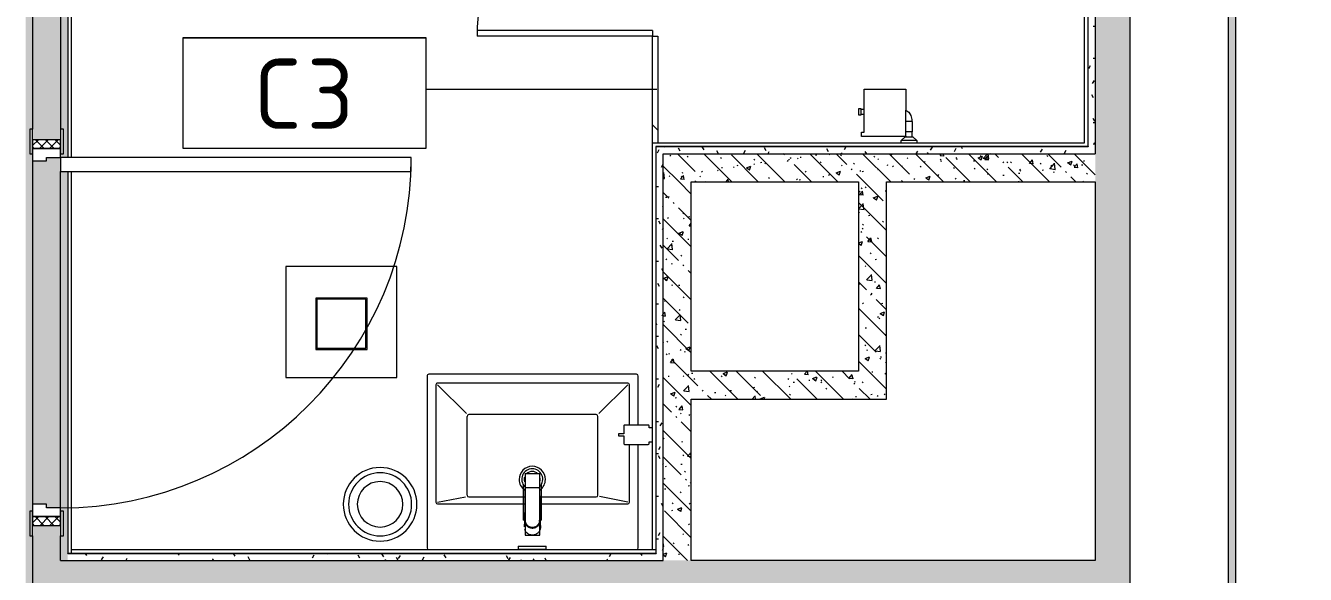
# Model space of a CAD drawing. Header units: millimetres. Extents: x 35092 to 251863, y -8553 to 29549.
# Drawn here: x 81050 to 84700, y 23460 to 25026 of the extents above; entities that cross this region are included whole.
import ezdxf

# ---------------------------------------------------------------- set-up
doc = ezdxf.new("R2010")
doc.units = ezdxf.units.MM
for name, color, linetype, lineweight in [('0-1', 7, 'Continuous', 9), ('A-DETL-GENF', 7, 'Continuous', 9), ('A-DOOR', 7, 'Continuous', 9), ('A-DOOR-FRAM-2', 7, 'Continuous', 9), ('A-GENM', 7, 'Continuous', 9), ('A-GENM-IDEN', 7, 'Continuous', 9), ('A-WALL', 7, 'Continuous', 9), ('I-WALL', 7, 'Continuous', 9), ('P-SANR-FIXT-1', 7, 'Continuous', 13)]:
    doc.layers.add(name, color=color, linetype=linetype, lineweight=lineweight)
for name, color, linetype, lineweight, true_color in [('A-DOOR-1', 7, 'Continuous', 9, 0xc0c0c0), ('A-DOOR-FRAM-1', 7, 'Continuous', 9, 0xc0c0c0), ('A-WALL-1', 9, 'Continuous', 9, 0x808080), ('A-WALL-FNSH-1', 9, 'Continuous', 9, 0x808080), ('P-SANR-FIXT-2', 9, 'Continuous', 13, 0x808080)]:
    doc.layers.add(name, color=color, linetype=linetype, lineweight=lineweight, true_color=true_color)
doc.styles.add('GOST Common', font='GOST_Common.ttf', dxfattribs={"height": 200})
pattern_1 = [(135, (0, 0), (-75.43415, -75.43415), [106.68, -17.78, 3.556, -17.78]), (135, (0, 75.39), (-75.43415, -75.43415), []), (50, (0, 0), (127.52922, -11.15758), [13.335, -146.685]), (355, (0, 0), (-24.66966, 133.74002), [10.668, -117.348]), (100.451, (10.63, -0.93), (102.85973, 122.58178), [11.333, -124.663]), (46.184, (0, 35.56), (189.75516, -29.43036), [20.002, -220.027]), (96.636, (15.81, 33.1), (166.1822, 173.1996), [17, -186.995]), (351.184, (0, 35.56), (166.18393, 173.19757), [16.002, -176.022]), (21, (17.78, 26.67), (106.13027, -71.58603), [13.335, -146.685]), (326, (17.78, 26.67), (43.26188, 128.93175), [10.668, -117.348]), (71.451, (26.62, 20.7), (149.39198, 57.34505), [11.333, -124.663]), (37.5, (0, 0), (2.162228, 59.188357), [3.353, -112.573, 3.353, -115.773, -117.792]), (37.5, (0, 0), (2.162228, 59.188357), [-235.052, 3.353, -114.44]), (7.5, (0, 0), (46.773857, 70.126152), [3.353, -64.567, 3.353, -109.906, -44.894]), (7.5, (0, 0), (46.773857, 70.126152), [-181.178, 3.353, -41.542]), (327.5, (-39.65, 0), (94.91367, -4.010093), [3.353, -41.097, 3.353, -135.331, -184.023]), (327.5, (-39.65, 0), (94.91367, -4.010093), [-183.134, 3.353, -180.67]), (317.5, (-57.43, 0), (103.69057, 17.79882), [3.353, -54.432, 3.353, -88.748, -130.683]), (317.5, (-57.43, 0), (103.69057, 17.79882), [-149.885, 3.353, -127.33])]
pattern_2 = [(0, (0, 0), (121.92, 30.48), [10.058, -81.382, 10.058, -81.382, -487.68]), (0, (0, 0), (121.92, 30.48), [-182.88, 10.058, -172.822, 10.058, -81.382, -213.36]), (0, (0, 0), (121.92, 30.48), [-457.2, 10.058, -50.902, 10.058, -142.342]), (120, (45.72, 15.24), (-87.356454, 90.345817), [10.058, -81.382, 10.058, -81.382, -487.68]), (120, (45.72, 15.24), (-87.356454, 90.345817), [-182.88, 10.058, -172.822, 10.058, -81.382, -213.36]), (120, (45.72, 15.24), (-87.356454, 90.345817), [-457.2, 10.058, -50.902, 10.058, -142.342]), (240, (60.96, 76.2), (-34.563546, -120.825817), [10.058, -81.382, 10.058, -81.382, -487.68]), (240, (60.96, 76.2), (-34.563546, -120.825817), [-182.88, 10.058, -172.822, 10.058, -81.382, -213.36]), (240, (60.96, 76.2), (-34.563546, -120.825817), [-457.2, 10.058, -50.902, 10.058, -142.342])]
pattern_3 = [(18.435, (-24691, 82737.24), (832.99954, 416.50086), [158.051, -1159.038]), (49.399, (-24541.06, 82787.216), (2082.486787, 2499.010644), [76.799, -3763.143]), (46.848, (-24491.08, 82429.026), (5830.957739, 6247.5402574), [182.691, -8951.868]), (19.983, (-24366.13, 82562.306), (3332.002656, 1249.49393), [97.5, -4777.508]), (0, (-24691, 82595.63), (416.5, 416.5), [83.3, -333.2]), (28.443, (-24607.7, 82595.626), (-5414.4962996, -2915.5071394), [227.365, -11140.87]), (354.289, (-24407.78, 82703.916), (-3748.496867, 416.5263), [83.716, -4102.058]), (39.806, (-24324.48, 82695.586), (-2082.48651, -1666.01521), [65.059, -3187.91])]

# ---------------------------------------------------------------- blocks, each defined once
blk = doc.blocks.new('110_Дверь_СКБ_1Ст_Внутренняя1 - Д-4 1100x2100h_су мгн-32391219-План расстановки мебели и оборудования 2 этажа в осях 12-23')
at = {"layer": 'A-DOOR'}
h = blk.add_hatch(dxfattribs=at)
h.set_pattern_fill('FP_38', color=256, style=0, pattern_type=2)
h.set_pattern_definition([(135, (1751.41, 104.685), (-14.14214, -14.14214), []), (225, (1751.41, 104.685), (14.14214, -14.14214), [])])
h.paths.add_polyline_path([(562.5, 40), (537.5, 40), (537.5, -40), (562.5, -40)])
at = {"layer": 'A-DOOR-FRAM-2'}
h = blk.add_hatch(dxfattribs=at)
h.set_pattern_fill('FP_39', color=256, style=0, pattern_type=2)
h.set_pattern_definition([(45, (-371.384, 104.685), (-14.1421, 14.1421), []), (135, (-371.384, 104.685), (-14.1421, -14.1421), [])])
h.paths.add_polyline_path([(-512.5, 40), (-537.5, 40), (-537.5, -40), (-512.5, -40)])
at = {"layer": 'A-DOOR-1'}
for p, q in [((-487.5, 1040), (-487.5, 40)), ((-447.5, 1040), (-487.5, 1040)), ((-447.5, 40), (-447.5, 1040)), ((-487.5, 40), (-447.5, 40))]:
    blk.add_line(p, q, dxfattribs=at)
blk.add_arc((-487.5, 40), 1000, 360, 90, dxfattribs=at)
at = {"layer": 'A-DOOR-FRAM-1'}
for p, q in [((-497.5, 48), (-567.5, 48)), ((-567.5, 48), (-567.5, 40)), ((-567.5, 40), (-497.5, 40)), ((-512.5, 40), (-537.5, 40)), ((-537.5, 40), (-537.5, -40)), ((-487.5, 40), (-512.5, 40)), ((-512.5, 40), (-512.5, -40)), ((-512.5, -40), (-512.5, 40)), ((-497.5, 40), (-512.5, 40)), ((-512.5, 40), (-512.5, 39)), ((-512.5, 39), (-497.5, 39)), ((-497.5, 40), (-497.5, 48)), ((-497.5, 39), (-497.5, 40)), ((-487.5, 0), (-487.5, 40)), ((512.5, 40), (512.5, 0)), ((537.5, 40), (512.5, 40)), ((592.5, 48), (522.5, 48)), ((522.5, 48), (522.5, 40)), ((537.5, 40), (522.5, 40)), ((522.5, 40), (522.5, 39)), ((522.5, 40), (592.5, 40)), ((522.5, 39), (537.5, 39)), ((537.5, -40), (537.5, 40)), ((562.5, 40), (537.5, 40)), ((537.5, 40), (537.5, -40)), ((537.5, 39), (537.5, 40)), ((562.5, -40), (562.5, 40)), ((592.5, 40), (592.5, 48)), ((-477.5, 0), (-487.5, 0)), ((-477.5, -40), (-477.5, 0)), ((512.5, 0), (502.5, 0)), ((502.5, 0), (502.5, -40)), ((-497.5, -40), (-567.5, -40)), ((-567.5, -40), (-567.5, -48)), ((-567.5, -48), (-497.5, -48)), ((-537.5, -40), (-512.5, -40)), ((-497.5, -39), (-512.5, -39)), ((-512.5, -39), (-512.5, -40)), ((-512.5, -40), (-477.5, -40)), ((-512.5, -40), (-497.5, -40)), ((-497.5, -40), (-497.5, -39)), ((-497.5, -48), (-497.5, -40)), ((502.5, -40), (537.5, -40)), ((537.5, -39), (522.5, -39)), ((522.5, -39), (522.5, -40)), ((522.5, -40), (537.5, -40)), ((592.5, -40), (522.5, -40)), ((522.5, -40), (522.5, -48)), ((522.5, -48), (592.5, -48)), ((537.5, -40), (537.5, -39)), ((537.5, -40), (562.5, -40)), ((592.5, -48), (592.5, -40))]:
    blk.add_line(p, q, dxfattribs=at)
blk = doc.blocks.new('131_Сантехническая перегородка_Дверь - СД-1-V139-План расстановки мебели и оборудования 2 этажа в осях 12-23')
at = {"layer": 'A-DOOR'}
h = blk.add_hatch(dxfattribs=at)
h.set_pattern_fill('FP_74', color=256, style=0, pattern_type=2)
h.set_pattern_definition(pattern_3)
h.paths.add_polyline_path([(805.2, -8), (1110.4, -8), (1110.4, 8), (805.2, 8)])
at = {"layer": 'A-GENM'}
h = blk.add_hatch(dxfattribs=at)
h.set_pattern_fill('FP_74', color=256, style=0, pattern_type=2)
h.set_pattern_definition(pattern_3)
h.paths.add_polyline_path([(0, -8), (305.2, -8), (305.2, 8), (0, 8), (0, -3)])
at = {"layer": 'A-DOOR-1'}
for p, q in [((321.2, 508), (305.2, 508)), ((305.2, 8), (305.2, 508)), ((321.2, 8), (321.2, 508)), ((321.2, 8), (305.2, 8))]:
    blk.add_line(p, q, dxfattribs=at)
blk.add_arc((305.2, 8), 500, 360, 90, dxfattribs=at)
at = {"layer": 'A-GENM'}
for p, q in [((0, 8), (305.2, 8)), ((305.2, 8), (305.2, -8)), ((805.2, 8), (1110.4, 8)), ((805.2, 8), (805.2, -8)), ((1110.4, 8), (1110.4, -8)), ((305.2, -8), (0, -8)), ((1110.4, -8), (805.2, -8))]:
    blk.add_line(p, q, dxfattribs=at)
blk = doc.blocks.new('Sanitary_Toilet-Accessories_Gessi_Wall-mounted-paper-roll-holder-65449 - Chrome-V157-План расстановки мебели и оборудования 2 этажа в осях 12-23')
at = {"layer": 'A-DETL-GENF'}
for p, q in [((83441.2, 24787.5), (83441.2, 24844.8)), ((83441.2, 24844.8), (83560.2, 24844.8)), ((83560.2, 24844.8), (83560.2, 24784.5)), ((83426.2, 24770.5), (83426.2, 24789.5)), ((83426.2, 24789.5), (83432.2, 24789.5)), ((83432.2, 24789.5), (83432.2, 24787.5)), ((83432.2, 24787.5), (83432.2, 24772.5)), ((83432.2, 24787.5), (83441.2, 24787.5)), ((83441.2, 24772.5), (83441.2, 24787.5)), ((83560.2, 24709), (83560.2, 24784.5)), ((83560.2, 24784.5), (83568.6, 24778.9)), ((83432.2, 24770.5), (83426.2, 24770.5)), ((83441.2, 24772.5), (83432.2, 24772.5)), ((83432.2, 24772.5), (83432.2, 24770.5)), ((83441.2, 24721.8), (83441.2, 24772.5)), ((83577.2, 24752.5), (83560.2, 24752.5)), ((83568.6, 24778.9), (83575, 24769.3)), ((83575, 24769.3), (83577.2, 24758)), ((83577.2, 24758), (83577.2, 24752.5)), ((83577.2, 24752.5), (83578.7, 24752.5)), ((83578.7, 24752.5), (83578.7, 24722.5)), ((83433.7, 24709.8), (83433.7, 24721.8)), ((83433.7, 24721.8), (83441.2, 24721.8)), ((83577.2, 24722.5), (83560.2, 24722.5)), ((83578.7, 24722.5), (83577.2, 24722.5)), ((83577.2, 24722.5), (83577.2, 24709)), ((83560.2, 24709.8), (83433.7, 24709.8)), ((83547.2, 24691), (83547.3, 24698)), ((83547.3, 24698), (83558.7, 24709)), ((83592.1, 24698), (83547.3, 24698)), ((83558.7, 24709), (83562.2, 24709)), ((83562.2, 24709), (83560.2, 24709.8)), ((83560.2, 24709), (83578.7, 24709)), ((83577.2, 24709), (83580.7, 24709)), ((83580.7, 24709), (83592.1, 24698)), ((83592.1, 24698), (83592.2, 24691))]:
    blk.add_line(p, q, dxfattribs=at)
blk = doc.blocks.new('Plumbing_Drainage_hansgrohe_56248XXX-RainDrain-Point-Complete-set-po - 800 Stainless Steel Optic-V159-План расстановки мебели и оборудования 2 этажа в осях 12-23')
at = {"layer": 'P-SANR-FIXT-2'}
for p, q in [((158.5, 158.5), (-158.5, 158.5)), ((-158.5, 158.5), (-158.5, -158.5)), ((158.5, -158.5), (158.5, 158.5)), ((73, 68), (-73, 68)), ((-73, 68), (-73, -78)), ((69.9, 64.9), (-69.9, 64.9)), ((-69.9, 64.9), (-69.9, -74.9)), ((69.9, -74.9), (69.9, 64.9)), ((73, -78), (73, 68)), ((-73, -78), (73, -78)), ((-69.9, -74.9), (69.9, -74.9)), ((-158.5, -158.5), (158.5, -158.5))]:
    blk.add_line(p, q, dxfattribs=at)
blk = doc.blocks.new('мусорная корзина - Round_ Metal-30590745-План расстановки мебели и оборудования 2 этажа в осях 12-23')
at = {"layer": 'P-SANR-FIXT-2'}
for radius, start, end in [(105, 0, 180), (90, 360, 180), (65, 0, 180), (105, 180, 360), (90, 180, 360), (65, 180, 360)]:
    blk.add_arc((0, 0), radius, start, end, dxfattribs=at)
blk = doc.blocks.new('сифон - Для раковины-V160-План расстановки мебели и оборудования 2 этажа в осях 12-23')
at = {"layer": 'P-SANR-FIXT-2'}
for p, q in [((200, 40), (191.1, 40)), ((191.1, -40), (191.1, 40)), ((200, 40), (200, -40)), ((116.7, 26), (15, 26)), ((116.7, 26), (116.7, 22.5)), ((15, -26), (116.7, -26)), ((116.7, -20.6), (116.7, -26)), ((191.1, -40), (200, -40))]:
    blk.add_line(p, q, dxfattribs=at)
for start, end in [(46.114, 180), (180, 315)]:
    blk.add_arc((0, 0), 30, start, end, dxfattribs=at)
blk = doc.blocks.new('раковина - 400 x 500mm-30615599-План расстановки мебели и оборудования 2 этажа в осях 12-23')
at = {"layer": 'P-SANR-FIXT-2'}
for p, q in [((-249.5, -5), (-249.5, -300)), ((352.5, -495), (352.5, -5)), ((-224.5, -135), (-224.5, -300)), ((31, -130), (-219.5, -130)), ((-219.5, -135), (-139.5, -151)), ((322.5, -130), (73, -130)), ((322.5, -135), (242.8, -150.5)), ((327.5, -470), (327.5, -135)), ((-134.5, -155), (-134.5, -380)), ((-126, -150), (-129.5, -150)), ((31, -150), (-126, -150)), ((233.5, -150), (73, -150)), ((238.5, -155), (238.5, -380)), ((-249.5, -355), (-249.5, -495)), ((-224.5, -355), (-224.5, -470)), ((-219.5, -470), (-137.6, -388.1)), ((-129.5, -385), (233.5, -385)), ((322.5, -470), (240.2, -387.7)), ((-244.5, -500), (347.5, -500)), ((-219.5, -475), (322.5, -475))]:
    blk.add_line(p, q, dxfattribs=at)
for centre, radius, start, end in [((-244.5, -5), 5, 90, 180), ((347.5, -5), 5, 0, 90), ((-219.5, -135), 5, 90, 180), ((322.5, -135), 5, 0, 90), ((-129.5, -155), 5, 90, 180), ((52.6, -199.9), 37.5, 127.0599, 180), ((52.6, -199.9), 37.5, 360, 54.9171), ((233.5, -155), 5, 0, 90), ((52.6, -199.9), 37.5, 180, 360), ((52.6, -199.9), 23, 170.0836, 180), ((52.6, -199.9), 23, 180, 189.9158), ((52.6, -199.9), 23, 225, 315), ((52.6, -199.9), 23, 360, 16.8017), ((52.6, -199.9), 23, 343.1959, 360), ((-129.5, -380), 5, 180, 270), ((233.5, -380), 5, 270, 360), ((-219.5, -470), 5, 180, 270), ((322.5, -470), 5, 270, 0), ((-244.5, -495), 5, 180, 270), ((347.5, -495), 5, 270, 0)]:
    blk.add_arc(centre, radius, start, end, dxfattribs=at)
blk = doc.blocks.new('смеситель для раковины - Default-V161-План расстановки мебели и оборудования 2 этажа в осях 12-23')
at = {"layer": '0-1'}
for p, q in [((21, 151.6), (-21, 151.6)), ((20.3, 111.8), (-20.3, 111.8)), ((-22.8, 2.9), (-21.7, 15.4)), ((-20.7, 17.2), (-20.7, 16.7)), ((-20.3, 19.4), (-20.3, 15.8)), ((20.3, 15.8), (20.3, 19.4)), ((20.8, 16.7), (20.8, 17.2))]:
    blk.add_line(p, q, dxfattribs=at)
at = {"layer": '0-1', "flags": 128}
for points in [[(-21, 151.3), (-21, 147.9), (-21, 145.7), (-21, 145.2), (-21, 144.9), (-21, 144.8), (-21, 144.7), (-21, 144.7)], [(21, 89.1), (21, 88.6), (21, 88.3), (21, 88.3)], [(21.7, 15.4), (22.3, 8.3), (22.8, 2.9)]]:
    blk.add_lwpolyline(points, dxfattribs=at)
at = {"layer": 'P-SANR-FIXT-2'}
for p, q in [((21, 151.6), (-21, 151.6)), ((-21, 151.6), (-21, -23)), ((21, -23), (21, 151.6)), ((-20.3, 111.8), (-20.3, 111.8)), ((-20.3, 111.8), (-20.3, 109.7)), ((20.3, 109.7), (20.3, 111.8)), ((20.3, 111.8), (20.3, 111.8)), ((-21, -23), (21, -23))]:
    blk.add_line(p, q, dxfattribs=at)
at = {"layer": 'P-SANR-FIXT-2', "flags": 128}
for points in [[(-21, 144), (-21, 91), (-21, 37.9)], [(-20.3, 19.4), (-20.3, 60.2), (-20.3, 109.7)], [(20.3, 109.7), (20.3, 60.2), (20.3, 19.4)], [(21, 37.9), (21, 91), (21, 144)], [(21, 17.1), (21, 22.3), (21, 27.5), (21, 32.7), (21, 37.9)], [(-20.3, 15.8), (-20.3, 17.1), (-20.3, 18.4)], [(20.3, 18.4), (20.3, 17.1), (20.3, 15.8)], [(21, 15.1), (21, 15.6), (21, 16.1), (21, 16.6), (21, 17.1)], [(22.9, -1.8), (22.4, 2.9), (22, 7.6), (21.5, 12.3), (21.1, 17.1)], [(21.1, 17.1), (21.5, 12.3), (22, 7.6), (22.4, 2.9), (22.9, -1.8)]]:
    blk.add_lwpolyline(points, dxfattribs=at)
at = {"layer": 'P-SANR-FIXT-2'}
for centre, major_axis, ratio, start_param, end_param in [((-9809.3, 72.1), (-9788.3, 0.5), 0.986286, 3.135948, 3.138103), ((0, 17.2), (20.8, 0), 0.98634, 3.060685, 3.141593), ((0, 17.2), (20.8, 0), 0.98634, 3.141593, 3.395551), ((0, 17.2), (20.8, 0), 0.98634, 3.707105, 3.769911), ((0, 17.2), (20.8, 0), 0.98634, 5.654867, 5.717635), ((0, 17.2), (-20.8, 0), 0.98634, 2.887544, 3.141593), ((0, 17.2), (20.8, 0), 0.98634, 0, 0.080911), ((0, 17.2), (20.8, 0), 0.98634, 4.154533, 5.270098)]:
    blk.add_ellipse(centre, major_axis=major_axis, ratio=ratio, start_param=start_param, end_param=end_param, dxfattribs=at)
for points, knots in [([(-21, 151.6), (-21, 151.7), (-21, 151.5), (-21, 150.5), (-21, 148.7), (-21, 146.9), (-21, 145.2), (-21, 144.4), (-21, 144)], [0.4444444, 0.4444444, 0.4444444, 0.4444444, 0.5555556, 0.6666667, 0.7777778, 0.8888889, 0.9444444, 1, 1, 1, 1]), ([(21, 144), (21, 144.4), (21, 145.2), (21, 146.9), (21, 148.7), (21, 150.5), (21, 151.5), (21, 151.7), (21, 151.6)], [0, 0, 0, 0, 0.0555556, 0.1111111, 0.2222222, 0.3333333, 0.4444444, 0.5555556, 0.5555556, 0.5555556, 0.5555556]), ([(-21.8, 13.9), (-21.8, 14.6), (-21.7, 16.1), (-21.6, 18.9), (-21.5, 22.1), (-21.5, 25.2), (-21.4, 27.9), (-21.4, 30), (-21.4, 31.8), (-21.3, 33.4), (-21.3, 34.5), (-21.3, 35.6), (-21.3, 37), (-21.3, 38.7), (-21.2, 41), (-21.2, 44.2), (-21.2, 48.8), (-21.1, 54.3), (-21.1, 59.3), (-21.1, 63.2), (-21.1, 66.1), (-21.1, 68.8), (-21.1, 72.5), (-21, 78.9), (-21, 84.5), (-21, 88.1)], [0, 0, 0, 0, 0.083333, 0.166667, 0.25, 0.333333, 0.375, 0.416667, 0.458333, 0.479167, 0.5, 0.520833, 0.541667, 0.583333, 0.625, 0.666667, 0.708333, 0.75, 0.791667, 0.8125, 0.833333, 0.854167, 0.875, 0.916667, 1, 1, 1, 1]), ([(21, 88.1), (21, 84.5), (21, 78.9), (21.1, 72.5), (21.1, 68.8), (21.1, 66.1), (21.1, 63.2), (21.1, 59.3), (21.2, 54.3), (21.2, 48.8), (21.2, 44.2), (21.3, 41), (21.3, 38.7), (21.3, 37), (21.3, 35.6), (21.3, 34.5), (21.3, 33.4), (21.4, 31.8), (21.4, 30), (21.4, 27.9), (21.5, 25.2), (21.5, 22.1), (21.6, 18.9), (21.7, 16.1), (21.8, 14.6), (21.8, 13.9)], [0, 0, 0, 0, 0.083333, 0.125, 0.145833, 0.166667, 0.1875, 0.208333, 0.25, 0.291667, 0.333333, 0.375, 0.416667, 0.458333, 0.479167, 0.5, 0.520833, 0.541667, 0.583333, 0.625, 0.666667, 0.75, 0.833333, 0.916667, 1, 1, 1, 1]), ([(-21.1, 17.1), (-21.2, 16.5), (-21.3, 15.4), (-21.5, 13.7), (-21.6, 11.8), (-21.9, 9.3), (-22.1, 7.6), (-22.4, 5.3), (-22.6, 3), (-22.8, 1.4), (-22.9, 0.3)], [0, 0, 0, 0, 0.1, 0.2, 0.3, 0.4, 0.6, 0.7, 0.8, 1, 1, 1, 1]), ([(-22.6, 3.6), (-22.6, 3.8), (-22.5, 4.4), (-22.4, 5.5), (-22.3, 6.9), (-22.2, 8.4), (-22, 10.9), (-21.9, 12.9), (-21.8, 13.9)], [0.3178487, 0.3178487, 0.3178487, 0.3178487, 0.375, 0.5, 0.625, 0.75, 0.875, 1, 1, 1, 1]), ([(21, 15.1), (20.9, 14), (20.5, 11.7), (19.3, 8.5), (17.6, 5.5), (14.8, 1.9), (11.1, -0.9), (6.8, -2.8), (3.4, -3.6), (0, -3.8), (-4.5, -3.5), (-10.1, -1.7), (-14.7, 1.9), (-17.6, 5.5), (-19.3, 8.4), (-20.5, 11.7), (-20.9, 13.9), (-21, 15)], [0, 0, 0, 0, 0.055556, 0.111111, 0.166667, 0.222222, 0.333333, 0.388889, 0.444444, 0.5, 0.555556, 0.666667, 0.777778, 0.833333, 0.888889, 0.944444, 1, 1, 1, 1]), ([(20.3, 19.4), (20.3, 18.2), (20.2, 15.9), (19.3, 12.3), (18, 9.6), (16.8, 7.5), (15.7, 6), (14.5, 4.7), (12.8, 3), (10.4, 1.2), (7.1, -0.4), (2.4, -1.7), (-2.5, -1.7), (-7.1, -0.4), (-10.9, 1.5), (-13.6, 3.7), (-15.4, 5.7), (-16.5, 7.1), (-17.7, 9), (-18.9, 11.5), (-20, 15), (-20.3, 17.7), (-20.3, 19.4)], [0, 0, 0, 0, 0.055556, 0.111111, 0.166667, 0.194444, 0.222222, 0.25, 0.277778, 0.333333, 0.388889, 0.444444, 0.555556, 0.611111, 0.666667, 0.75, 0.770833, 0.791667, 0.833333, 0.875, 0.916667, 1, 1, 1, 1]), ([(20.3, 15.8), (20.3, 13.7), (19.8, 10.7), (17.9, 6.9), (16.3, 4.7), (14.8, 3.1), (13, 1.5), (11.1, 0.2), (9, -0.8), (7.3, -1.5), (5.5, -2), (3.6, -2.4), (1.4, -2.7), (-0.9, -2.7), (-3.3, -2.5), (-5.5, -2), (-7.7, -1.3), (-9.8, -0.4), (-11.7, 0.6), (-13.5, 1.9), (-15.1, 3.4), (-16.9, 5.4), (-19.5, 9.5), (-20.3, 13.2), (-20.3, 15.8)], [0, 0, 0, 0, 0.111111, 0.166667, 0.222222, 0.25, 0.277778, 0.333333, 0.361111, 0.388889, 0.416667, 0.444444, 0.479167, 0.513889, 0.548611, 0.583333, 0.618056, 0.652778, 0.6875, 0.722222, 0.756944, 0.791667, 0.861111, 1, 1, 1, 1]), ([(21.1, 19.2), (21.3, 18.6), (21.7, 16.8), (21.8, 15.1), (21.8, 13.9)], [0.8206896, 0.8206896, 0.8206896, 0.8206896, 0.8888889, 1, 1, 1, 1]), ([(21.1, 17.1), (21.1, 16.7), (21.2, 16), (21.3, 15), (21.4, 13.9), (21.6, 12.5), (21.8, 10.8), (22, 8.7), (22.2, 6.9), (22.4, 5.5), (22.5, 4.5), (22.6, 3.4), (22.7, 2.4), (22.8, 1.5), (22.9, 0.8), (22.9, 0.4), (22.9, 0.3)], [0, 0, 0, 0, 0.0625, 0.125, 0.1875, 0.25, 0.375, 0.5, 0.625, 0.6875, 0.75, 0.8125, 0.875, 0.9375, 0.96875, 1, 1, 1, 1]), ([(21.8, 13.9), (21.8, 13.3), (21.9, 11.9), (22, 10), (22.2, 8.4), (22.2, 7.3), (22.3, 6.4), (22.4, 5.2), (22.6, 3.7), (22.8, 2), (22.9, 0.8), (22.9, 0.3)], [0, 0, 0, 0, 0.083333, 0.166667, 0.25, 0.333333, 0.416667, 0.5, 0.666667, 0.833333, 1, 1, 1, 1]), ([(22.1, 7), (22.2, 6.5), (22.8, 4.3), (23, 2), (22.9, 0.3)], [0.8, 0.8, 0.8, 0.8, 0.85, 1, 1, 1, 1]), ([(-12.2, -19.4), (-12.6, -19.2), (-13.6, -18.5), (-15.3, -17.2), (-17, -15.4), (-19, -12.9), (-20.6, -10.1), (-21.5, -8), (-21.7, -7.4)], [0.6686123, 0.6686123, 0.6686123, 0.6686123, 0.6875, 0.7222222, 0.7569444, 0.7916667, 0.8611111, 0.8888889, 0.8888889, 0.8888889, 0.8888889]), ([(22.9, -1.8), (22.6, -4.5), (21.7, -8.2), (19.1, -12.8), (16.7, -15.9), (13.7, -18.5), (10.4, -20.6), (6.8, -22.1), (3.4, -22.8), (0.5, -23), (-2.9, -22.9), (-6.8, -22.1), (-10.2, -20.7), (-11.9, -19.7), (-12.1, -19.5)], [0, 0, 0, 0, 0.1111111, 0.1666667, 0.2222222, 0.2777778, 0.3333333, 0.3888889, 0.4444444, 0.4791667, 0.5138889, 0.5833333, 0.6527778, 0.6666667, 0.6666667, 0.6666667, 0.6666667])]:
    blk.add_open_spline(points, degree=3, knots=knots, dxfattribs=at)
for points in [[(21, 37.9), (21, 36.1), (21, 32.7), (21.1, 27.5), (21.1, 22.3), (21.1, 18.8), (21.1, 17.1)], [(-22.9, 0.3), (-23, 2.1), (-22.8, 3.8), (-22.4, 5.5)], [(-21.8, 13.9), (-21.8, 15.7), (-21.5, 17.5), (-21.1, 19.2)], [(-21.1, 17.1), (-21.1, 16.7), (-21.1, 16), (-21, 15.3), (-21, 15)], [(21.1, 17.1), (21.1, 16.7), (21.1, 16.1), (21, 15.4), (21, 15.1)], [(22.9, 0.3), (22.8, 1.7), (22.5, 4.5), (22, 8.7), (21.5, 12.9), (21.2, 15.7), (21.1, 17.1)], [(22.9, 0.3), (22.9, -0.1), (22.9, -0.4), (22.9, -0.8)]]:
    blk.add_open_spline(points, degree=3, dxfattribs=at)
blk = doc.blocks.new('TOY_Диспансер мыло - Дозатор Elegance new 11654 019001 хром-30593950-План расстановки мебели и оборудования 2 этажа в осях 12-23')
at = {"layer": 'A-GENM'}
for p, q in [((97.5, 84.7), (97.5, 17)), ((122.2, 86.7), (99.5, 86.7)), ((127.9, 101.6), (122.2, 101.6)), ((122.2, 101.6), (122.2, 86.7)), ((127.9, 86.7), (127.9, 101.6)), ((150.5, 86.7), (127.9, 86.7)), ((152.5, 17), (152.5, 84.7)), ((99.5, 15), (105, 15)), ((105, 15), (105, 5.5)), ((145, 5.5), (145, 15)), ((145, 15), (150.5, 15))]:
    blk.add_line(p, q, dxfattribs=at)
for centre, start, end in [((99.5, 84.7), 90, 180), ((150.5, 84.7), 360, 90), ((99.5, 17), 180, 270), ((150.5, 17), 270, 360)]:
    blk.add_arc(centre, 2, start, end, dxfattribs=at)
blk = doc.blocks.new('DET_L_Линия разрыва - М100-30654842-План расстановки мебели и оборудования 2 этажа в осях 12-23')
at = {"layer": 'A-DETL-GENF'}
blk.add_line((24079.7, 0), (12339.9, 0), dxfattribs=at)
blk = doc.blocks.new('Mark Reiling - Mark Reiling-26174330-План расстановки мебели и оборудования 2 этажа в осях 12-23')
at = {"layer": 'A-GENM-IDEN'}
for p, q in [((-3.47, 1.49), (-3.47, -1.663)), ((-3.47, 1.49), (3.47, 1.49)), ((3.47, 1.49), (-3.47, 1.49)), ((-3.47, 1.49), (-3.47, -1.663)), ((3.47, -1.663), (3.47, 1.49)), ((3.47, -1.663), (3.47, 1.49)), ((-3.47, -1.663), (3.47, -1.663)), ((-3.47, -1.663), (3.47, -1.663))]:
    blk.add_line(p, q, dxfattribs=at)

msp = doc.modelspace()

# ---------------------------------------------------------------- hatches: boundary and pattern name
at = {"layer": 'I-WALL'}
h = msp.add_hatch(dxfattribs=at)
h.set_pattern_fill('FP_58', color=256, style=0, pattern_type=2)
h.set_pattern_definition(pattern_2)
h.paths.add_polyline_path([(84080.7, 24660), (84100.7, 24660), (84100.7, 26900), (84080.7, 26900), (84080.7, 24680)])
h = msp.add_hatch(dxfattribs=at)
h.set_pattern_fill('FP_27', color=256, style=0, pattern_type=2)
h.set_pattern_definition(pattern_1)
h.paths.add_polyline_path([(84200, 18800), (84200, 26900), (84100.7, 26900), (84100.7, 18800)])
h = msp.add_hatch(dxfattribs=at)
h.set_pattern_fill('FP_58', color=256, style=0, pattern_type=2)
h.set_pattern_definition(pattern_2)
h.paths.add_polyline_path([(81050, 23200), (81070, 23200), (81070, 23570), (81062, 23570), (81062, 23640), (81070, 23640), (81070, 24660), (81062, 24660), (81062, 24730), (81070, 24730), (81070, 26600), (81050, 26600), (81050, 23220)])
h = msp.add_hatch(dxfattribs=at)
h.set_pattern_fill('FP_27', color=256, style=0, pattern_type=2)
h.set_pattern_definition(pattern_1)
h.paths.add_polyline_path([(81070, 23200), (81150, 23200), (81150, 23600), (81070, 23600), (81070, 23496.4)])
h.paths.add_polyline_path([(81150, 23650), (81150, 24650), (81110, 24650), (81110, 24640), (81070, 24640), (81070, 23660), (81110, 23660), (81110, 23650), (81146.1, 23650)])
h.paths.add_polyline_path([(81150, 24700), (81150, 26600), (81070, 26600), (81070, 24700), (81119, 24700)])
h = msp.add_hatch(dxfattribs=at)
h.set_pattern_fill('FP_17', color=256, style=0, pattern_type=2)
h.set_pattern_definition([(45, (0, 0), (-57.02463, 57.02463), []), (45, (57.025, 0), (-57.02463, 57.02463), [100.806, -20.161, 3.353, -16.808])])
h.paths.add_polyline_path([(84480, 15330.6), (84700, 15440.6), (84700, 15530), (84480, 15530), (84480, 15389.4)])
h.paths.add_polyline_path([(84500.7, 18570), (84500.7, 18600), (84480, 18600), (84480, 18570)])
h.paths.add_polyline_path([(84500.7, 19100), (84500.7, 22700), (84480, 22700), (84480, 19100), (84488.5, 19100)])
h.paths.add_polyline_path([(84480, 23200), (84500.7, 23200), (84500.7, 26600), (84480, 26600), (84480, 24654.5)])
h = msp.add_hatch(dxfattribs=at)
h.set_pattern_fill('FP_58', color=256, style=0, pattern_type=2)
h.set_pattern_definition(pattern_2)
h.paths.add_polyline_path([(81150, 23500), (81170, 23500), (81170, 24610), (81150, 24610), (81150, 23640), (81158, 23640), (81158, 23570), (81150, 23570)])
h.paths.add_polyline_path([(81150, 24650), (81170, 24650), (81170, 26530), (81150, 26530), (81150, 24730), (81158, 24730), (81158, 24660), (81150, 24660), (81150, 24654.5)])
h = msp.add_hatch(dxfattribs=at)
h.set_pattern_fill('FP_58', color=256, style=0, pattern_type=2)
h.set_pattern_definition(pattern_2)
h.paths.add_polyline_path([(82868.5, 23520), (82868.5, 24680), (82848.5, 24680), (82848.5, 23520)])
h = msp.add_hatch(dxfattribs=at)
h.set_pattern_fill('FP_58', color=256, style=0, pattern_type=2)
h.set_pattern_definition(pattern_2)
h.paths.add_polyline_path([(84080.7, 24660), (84080.7, 24680), (82868.5, 24680), (82868.5, 24660), (83486, 24660)])
h = msp.add_hatch(dxfattribs=at)
h.set_pattern_fill('FP_27', color=256, style=0, pattern_type=2)
h.set_pattern_definition(pattern_1)
h.paths.add_polyline_path([(83505.1, 24580), (84100.7, 24580), (84100.7, 24660), (82868.5, 24660), (82868.5, 24580), (83486, 24580)])
h = msp.add_hatch(dxfattribs=at)
h.set_pattern_fill('FP_27', color=256, style=0, pattern_type=2)
h.set_pattern_definition(pattern_1)
h.paths.add_polyline_path([(82948.5, 23500), (82948.5, 24580), (82868.5, 24580), (82868.5, 23500)])
h = msp.add_hatch(dxfattribs=at)
h.set_pattern_fill('FP_27', color=256, style=0, pattern_type=2)
h.set_pattern_definition(pattern_1)
h.paths.add_polyline_path([(83425.1, 24040), (83505.1, 24040), (83505.1, 24580), (83425.1, 24580)])
h = msp.add_hatch(dxfattribs=at)
h.set_pattern_fill('FP_27', color=256, style=0, pattern_type=2)
h.set_pattern_definition(pattern_1)
h.paths.add_polyline_path([(83505.1, 23960), (83505.1, 24040), (82948.5, 24040), (82948.5, 23960), (83486, 23960)])
h = msp.add_hatch(dxfattribs=at)
h.set_pattern_fill('FP_58', color=256, style=0, pattern_type=2)
h.set_pattern_definition(pattern_2)
h.paths.add_polyline_path([(82868.5, 23500), (82868.5, 23520), (81170, 23520), (81170, 23500), (82756.8, 23500)])
h = msp.add_hatch(dxfattribs=at)
h.set_pattern_fill('FP_27', color=256, style=0, pattern_type=2)
h.set_pattern_definition(pattern_1)
h.paths.add_polyline_path([(84080.7, 23420), (84100.7, 23420), (84100.7, 23500), (81150, 23500), (81150, 23420), (83486, 23420)])

# ---------------------------------------------------------------- linework, layer by layer
at = {"layer": 'A-GENM-IDEN'}
msp.add_line((82850.5, 24843.8), (82192.1, 24843.8), dxfattribs=at)
at = {"layer": 'A-WALL'}
for p, q in [((84100.7, 26900), (84100.7, 24660)), ((81070, 26600), (81070, 24730)), ((81150, 26550), (81150, 24730)), ((81070, 24640), (81070, 23660)), ((82868.5, 23500), (82868.5, 24660)), ((82868.5, 24660), (84100.7, 24660)), ((81150, 23650), (81150, 24610)), ((81070, 23570), (81070, 23200)), ((81150, 23500), (81150, 23570)), ((81170, 23520), (81170, 23521)), ((81181, 23520), (82848.5, 23520)), ((81150, 23500), (82868.5, 23500))]:
    msp.add_line(p, q, dxfattribs=at)
at = {"layer": 'A-WALL-1'}
for p, q in [((84200.7, 23200), (84200.7, 26900)), ((84480, 26600), (84480, 23200)), ((84080.7, 24680), (82848.5, 24680)), ((84080.7, 24681), (84080.7, 24680)), ((82948.5, 24580), (83425.1, 24580)), ((82948.5, 24040), (82948.5, 24580)), ((83425.1, 24580), (83425.1, 24040)), ((83505.1, 24580), (84100.7, 24580)), ((83505.1, 23960), (83505.1, 24580)), ((84100.7, 24580), (84100.7, 23500)), ((83425.1, 24040), (82948.5, 24040)), ((82948.5, 23500), (82948.5, 23960)), ((82948.5, 23960), (83505.1, 23960)), ((82848.5, 23521), (82848.5, 23520)), ((84100.7, 23500), (82948.5, 23500))]:
    msp.add_line(p, q, dxfattribs=at)
at = {"layer": 'A-WALL-FNSH-1'}
for p, q in [((81170, 26879), (81170, 24650)), ((81171, 24650), (81171, 26879)), ((84079.7, 26879), (84079.7, 24681)), ((84080.7, 24681), (84080.7, 26900)), ((81181, 24650), (81181, 26519)), ((82847.5, 24681), (82847.5, 23521)), ((84079.7, 24681), (82847.5, 24681)), ((82848.5, 23521), (82848.5, 24680)), ((81170, 24610), (81170, 23521)), ((81171, 23521), (81171, 24610)), ((81181, 23520), (81181, 24610)), ((81170, 23520), (81181, 23520)), ((81171, 23521), (82848.5, 23521))]:
    msp.add_line(p, q, dxfattribs=at)
at = {"layer": 'I-WALL'}
for p, q in [((84069.7, 24691), (84069.7, 26869)), ((82837.5, 23531), (82837.5, 24691)), ((82837.5, 24691), (84069.7, 24691)), ((81181, 23531), (82848.5, 23531))]:
    msp.add_line(p, q, dxfattribs=at)

# ---------------------------------------------------------------- block references
at = {"layer": 'A-DETL-GENF', "rotation": 90.00000000000031}
msp.add_blockref('DET_L_Линия разрыва - М100-30654842-План расстановки мебели и оборудования 2 этажа в осях 12-23', (84500.7, 3301.1), dxfattribs=at)
at = {"layer": 'A-DOOR-1', "rotation": 270}
msp.add_blockref('110_Дверь_СКБ_1Ст_Внутренняя1 - Д-4 1100x2100h_су мгн-32391219-План расстановки мебели и оборудования 2 этажа в осях 12-23', (81110, 24162.5), dxfattribs=at)
at = {"layer": 'A-GENM', "rotation": 89.99999999997607}
msp.add_blockref('131_Сантехническая перегородка_Дверь - СД-1-V139-План расстановки мебели и оборудования 2 этажа в осях 12-23', (82845.5, 24691), dxfattribs=at)
at = {"layer": 'A-GENM-IDEN', "xscale": 99.99999999999993, "yscale": 99.99999999999993, "zscale": 99.99999999999993}
msp.add_blockref('Mark Reiling - Mark Reiling-26174330-План расстановки мебели и оборудования 2 этажа в осях 12-23', (81845.2, 24842.3), dxfattribs=at)
at = {"layer": 'P-SANR-FIXT-1'}
msp.add_blockref('Sanitary_Toilet-Accessories_Gessi_Wall-mounted-paper-roll-holder-65449 - Chrome-V157-План расстановки мебели и оборудования 2 этажа в осях 12-23', (0, 0), dxfattribs=at)
at = {"layer": 'P-SANR-FIXT-1', "rotation": 90}
msp.add_blockref('TOY_Диспансер мыло - Дозатор Elegance new 11654 019001 хром-30593950-План расстановки мебели и оборудования 2 этажа в осях 12-23', (82843, 23733.5), dxfattribs=at)
at = {"layer": 'P-SANR-FIXT-2'}
for name, p in [('Plumbing_Drainage_hansgrohe_56248XXX-RainDrain-Point-Complete-set-po - 800 Stainless Steel Optic-V159-План расстановки мебели и оборудования 2 этажа в осях 12-23', (81950.7, 24180)), ('смеситель для раковины - Default-V161-План расстановки мебели и оборудования 2 этажа в осях 12-23', (82495.5, 23595.2))]:
    msp.add_blockref(name, p, dxfattribs=at)
for name, p, rotation in [('раковина - 400 x 500mm-30615599-План расстановки мебели и оборудования 2 этажа в осях 12-23', (82547.6, 23531), 180), ('мусорная корзина - Round_ Metal-30590745-План расстановки мебели и оборудования 2 этажа в осях 12-23', (82061, 23660), 90.00000000000087), ('сифон - Для раковины-V160-План расстановки мебели и оборудования 2 этажа в осях 12-23', (82495, 23731.5), 270.0000000000035)]:
    msp.add_blockref(name, p, dxfattribs=dict(at, rotation=rotation))

# ---------------------------------------------------------------- texts
at = {"layer": 'A-GENM-IDEN', "char_height": 200, "attachment_point": 1, "style": 'GOST Common'}
for s, insert, width in [('\\fGOST Common|b0|i0|c204|p34|;С', (81706.6, 24931.4), 176.371), ('\\fGOST Common|b0|i0|c204|p34|;3', (81852.1, 24931.4), 168.354)]:
    msp.add_mtext(s, dxfattribs=dict(at, insert=insert, width=width))

doc.saveas('drawing.dxf')
